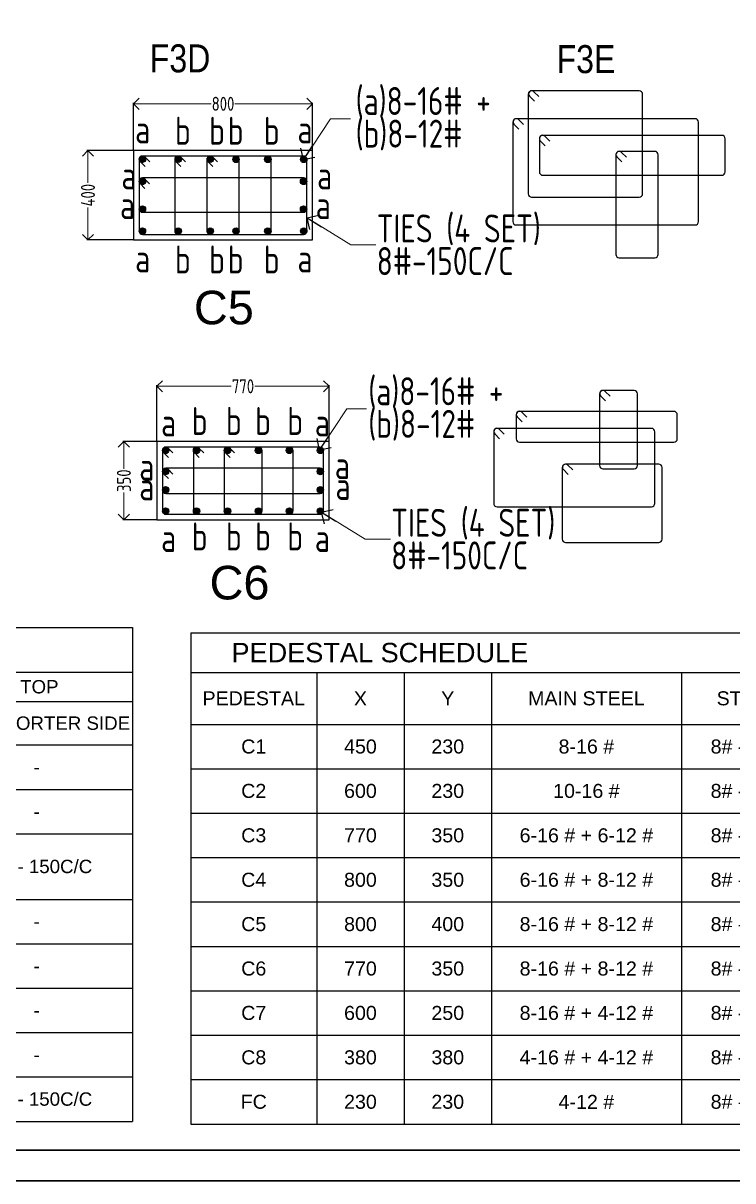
# Model space of a CAD drawing. Header units: inches. Extents: x -605 to 2991212, y -2872845 to 0.
# Drawn here: x 2418787 to 2431473, y -2658104 to -2637408 of the extents above; entities that cross this region are included whole.
import ezdxf

# ---------------------------------------------------------------- set-up
doc = ezdxf.new("R2010")
doc.units = ezdxf.units.IN
doc.header["$LTSCALE"] = 600
doc.header["$MEASUREMENT"] = 0
for name, color, linetype, lineweight in [('PV_TEXT_ROMANS', 7, 'Continuous', 0), ('rDIMension', 1, 'Continuous', 18), ('rRCC 2', 40, 'Continuous', 15), ('rREINF 1', 1, 'Continuous', 25), ('rREINF 2', 4, 'Continuous', 25), ('rSHEET', 2, 'Continuous', 30)]:
    doc.layers.add(name, color=color, linetype=linetype, lineweight=lineweight)
doc.layers.add('see level', color=2, linetype='Continuous')
doc.styles.add('DIM', font='geniso.shx', dxfattribs={"width": 0.85})
doc.styles.add('J.P', font='ARIALN.TTF')
doc.styles.get("Standard").update_dxf_attribs({"font": 'arial.ttf'})
doc.dimstyles.new('ST-150', dxfattribs={"dimscale": 75, "dimtxt": 3, "dimasz": 2, "dimexe": 0.18, "dimexo": 0.0625, "dimgap": 0.2, "dimtad": 0, "dimdec": 0, "dimlfac": 2, "dimzin": 0, "dimdsep": 46, "dimtxsty": 'DIM', "dimblk": 'OPEN90', "dimcen": 0.09, "dimclrd": 256, "dimclrt": 7, "dimadec": 0, "dimazin": 0, "dimtfac": 1, "dimtdec": 0, "dimtofl": 0, "dimtmove": 0, "dimatfit": 3, "dimldrblk": 'OPEN90', "dimfxl": 1, "dimtolj": 1, "dimtzin": 0, "dimlwd": -1, "dimarcsym": 0})
doc.dimstyles.new('ST-25', dxfattribs={"dimscale": 100, "dimtxt": 2.5, "dimasz": 2, "dimexe": 0.18, "dimexo": 0.0625, "dimgap": 0.2, "dimtad": 0, "dimdec": 0, "dimlfac": 0.25, "dimzin": 0, "dimdsep": 46, "dimtxsty": 'DIM', "dimblk": 'OPEN90', "dimcen": 0.09, "dimclrd": 256, "dimclrt": 7, "dimadec": 0, "dimazin": 0, "dimtfac": 1, "dimtdec": 0, "dimtofl": 0, "dimtmove": 0, "dimatfit": 3, "dimldrblk": 'OPEN90', "dimfxl": 1, "dimtolj": 1, "dimtzin": 0, "dimlwd": -1, "dimarcsym": 0})

# ---------------------------------------------------------------- blocks, each defined once
blk = doc.blocks.new('*T1600')
at = {"layer": 'see level', "color": 0, "linetype": 'ByBlock', "lineweight": -2}
for p, q in [((0, 0), (24942, 0)), ((0, 0), (0, -2099)), ((24942, 0), (24942, -8828)), ((0, -798), (24942, -798)), ((2401, -798), (2401, -2099)), ((4165, -798), (4165, -2099)), ((5929, -798), (5929, -2099)), ((7693, -798), (7693, -2099)), ((9457, -798), (9457, -2099)), ((11221, -798), (11221, -8828)), ((18082, -798), (18082, -8828)), ((11221, -1323), (24942, -1323)), ((14651, -1323), (14651, -8828)), ((21512, -1323), (21512, -8828)), ((0, -2099), (24942, -2099)), ((0, -2099), (0, -8828)), ((2401, -2099), (2401, -8828)), ((4165, -2099), (4165, -8828)), ((5929, -2099), (5929, -8828)), ((7693, -2099), (7693, -8828)), ((9457, -2099), (9457, -8828)), ((0, -2893), (24942, -2893)), ((0, -3686), (24942, -3686)), ((0, -4859), (24942, -4859)), ((0, -5653), (24942, -5653)), ((0, -6447), (24942, -6447)), ((0, -7241), (24942, -7241)), ((0, -8034), (24942, -8034)), ((0, -8828), (24942, -8828))]:
    blk.add_line(p, q, dxfattribs=at)
at = {"layer": 'see level', "color": 0, "linetype": 'ByBlock'}
for s, insert, char_height, width, attachment_point in [('     FOUNDATION SCHEDULE', (63, -399), 392.01, 24815.27, 4), ('REINFORCEMENT AT BOTTOM ', (14651, -1060), 239.08, 6733.73, 5), ('REINFORCEMENT AT TOP ', (21512, -1060), 239.08, 6733.73, 5), ('FOOTING', (1201, -1449), 239.1, 2274.94, 5), ('L', (3283, -1449), 239, 1637.66, 5), ('B', (5047, -1449), 239, 1637.66, 5), ('C', (6811, -1449), 239, 1637.66, 5), ('D', (8575, -1449), 239, 1637.66, 5), ('MIX.', (10339, -1449), 239.1, 1637.66, 5), ('// TO LONGER SIDE', (12936, -1711), 239.08, 3303.68, 5), ('// TO SHORTER SIDE', (16367, -1711), 239.08, 3303.68, 5), ('// TO LONGER SIDE', (19797, -1711), 239.08, 3303.68, 5), ('// TO SHORTER SIDE', (23227, -1711), 239.08, 3303.68, 5), ('F1', (1201, -2496), 239.1, 2274.94, 5), ('1600', (3283, -2496), 239.1, 1637.66, 5), ('1800', (5047, -2496), 239.1, 1637.66, 5), ('230', (6811, -2496), 239.1, 1637.66, 5), ('450', (8575, -2496), 239.1, 1637.66, 5), ('M25', (10339, -2496), 239.1, 1637.66, 5), ('10# - 150C/C', (12936, -2496), 239.08, 3303.68, 5), ('10# - 150C/C', (16367, -2496), 239.08, 3303.68, 5), ('-', (19797, -2496), 239, 3303.68, 5), ('-', (23227, -2496), 239, 3303.68, 5), ('F2', (1201, -3290), 239.1, 2274.94, 5), ('1800', (3283, -3290), 239.1, 1637.66, 5), ('2000', (5047, -3290), 239.1, 1637.66, 5), ('230', (6811, -3290), 239.1, 1637.66, 5), ('600', (8575, -3290), 239.1, 1637.66, 5), ('M25', (10339, -3290), 239.1, 1637.66, 5), ('10# - 150C/C', (12936, -3290), 239.08, 3303.68, 5), ('10# - 150C/C', (16367, -3290), 239.08, 3303.68, 5), ('-', (19797, -3290), 239, 3303.68, 5), ('-', (23227, -3290), 239, 3303.68, 5), ('F3A,F3B,F3C,F3D,F3E,F3F', (1201, -4273), 239.08, 2274.94, 5), ('12# - 150C/C', (12936, -4273), 239.08, 3303.68, 5), ('12# - 150C/C', (16367, -4273), 239.08, 3303.68, 5), ('10# - 150C/C', (19797, -4273), 239.08, 3303.68, 5), ('10# - 150C/C', (23227, -4273), 239.08, 3303.68, 5), ('2200', (3283, -4273), 239.1, 1637.66, 5), ('3000', (5047, -4273), 239.1, 1637.66, 5), ('-', (6811, -4273), 239, 1637.66, 5), ('500', (8575, -4273), 239.1, 1637.66, 5), ('M25', (10339, -4273), 239.1, 1637.66, 5), ('F4', (1201, -5256), 239.1, 2274.94, 5), ('2000', (3283, -5256), 239.1, 1637.66, 5), ('2400', (5047, -5256), 239.1, 1637.66, 5), ('230', (6811, -5256), 239.1, 1637.66, 5), ('600', (8575, -5256), 239.1, 1637.66, 5), ('M25', (10339, -5256), 239.1, 1637.66, 5), ('10# - 150C/C', (12936, -5256), 239.08, 3303.68, 5), ('10# - 150C/C', (16367, -5256), 239.08, 3303.68, 5), ('-', (19797, -5256), 239, 3303.68, 5), ('-', (23227, -5256), 239, 3303.68, 5), ('F5', (1201, -6050), 239.1, 2274.94, 5), ('2300', (3283, -6050), 239.1, 1637.66, 5), ('2700', (5047, -6050), 239.1, 1637.66, 5), ('230', (6811, -6050), 239.1, 1637.66, 5), ('750', (8575, -6050), 239.1, 1637.66, 5), ('M25', (10339, -6050), 239.1, 1637.66, 5), ('12# - 150C/C', (12936, -6050), 239.08, 3303.68, 5), ('12# - 150C/C', (16367, -6050), 239.08, 3303.68, 5), ('-', (19797, -6050), 239, 3303.68, 5), ('-', (23227, -6050), 239, 3303.68, 5), ('F6', (1201, -6844), 239.1, 2274.94, 5), ('2100', (3283, -6844), 239.1, 1637.66, 5), ('2500', (5047, -6844), 239.1, 1637.66, 5), ('230', (6811, -6844), 239.1, 1637.66, 5), ('750', (8575, -6844), 239.1, 1637.66, 5), ('M25', (10339, -6844), 239.1, 1637.66, 5), ('12# - 150C/C', (12936, -6844), 239.08, 3303.68, 5), ('12# - 150C/C', (16367, -6844), 239.08, 3303.68, 5), ('-', (19797, -6844), 239, 3303.68, 5), ('-', (23227, -6844), 239, 3303.68, 5), ('F7', (1201, -7638), 239.1, 2274.94, 5), ('1800', (3283, -7638), 239.1, 1637.66, 5), ('1800', (5047, -7638), 239.1, 1637.66, 5), ('230', (6811, -7638), 239.1, 1637.66, 5), ('450', (8575, -7638), 239.1, 1637.66, 5), ('M25', (10339, -7638), 239.1, 1637.66, 5), ('10# - 150C/C', (12936, -7638), 239.08, 3303.68, 5), ('10# - 150C/C', (16367, -7638), 239.08, 3303.68, 5), ('-', (19797, -7638), 239, 3303.68, 5), ('-', (23227, -7638), 239, 3303.68, 5), ('F8', (1201, -8431), 239.1, 2274.94, 5), ('1750', (3283, -8431), 239.1, 1637.66, 5), ('1750', (5047, -8431), 239.1, 1637.66, 5), ('-', (6811, -8431), 239, 1637.66, 5), ('300', (8575, -8431), 239.1, 1637.66, 5), ('M25', (10339, -8431), 239.1, 1637.66, 5), ('12# - 150C/C', (12936, -8431), 239.08, 3303.68, 5), ('12# - 150C/C', (16367, -8431), 239.08, 3303.68, 5), ('10# - 150C/C', (19797, -8431), 239.08, 3303.68, 5), ('10# - 150C/C', (23227, -8431), 239.08, 3303.68, 5)]:
    blk.add_mtext(s, dxfattribs=dict(at, insert=insert, char_height=char_height, width=width, attachment_point=attachment_point))
blk = doc.blocks.new('*T1601')
at = {"layer": 'see level', "color": 0, "linetype": 'ByBlock', "lineweight": -2}
for p, q in [((0, 0), (11805, 0)), ((0, 0), (0, -1634)), ((11805, 0), (11805, -8779)), ((0, -706), (11805, -706)), ((2254, -706), (2254, -1634)), ((3815, -706), (3815, -1634)), ((5376, -706), (5376, -1634)), ((8770, -706), (8770, -1634)), ((0, -1634), (11805, -1634)), ((0, -1634), (0, -8779)), ((2254, -1634), (2254, -8779)), ((3815, -1634), (3815, -8779)), ((5376, -1634), (5376, -8779)), ((8770, -1634), (8770, -8779)), ((0, -2428), (11805, -2428)), ((0, -3222), (11805, -3222)), ((0, -4016), (11805, -4016)), ((0, -4809), (11805, -4809)), ((0, -5603), (11805, -5603)), ((0, -6397), (11805, -6397)), ((0, -7191), (11805, -7191)), ((0, -7985), (11805, -7985)), ((0, -8779), (11805, -8779))]:
    blk.add_line(p, q, dxfattribs=at)
at = {"layer": 'see level', "color": 0, "linetype": 'ByBlock'}
for s, insert, char_height, width, attachment_point in [('     PEDESTAL SCHEDULE', (56, -353), 346.86, 11693.15, 4), ('PEDESTAL', (1127, -1170), 250.9, 2142.16, 5), ('X', (3034, -1170), 251, 1449.05, 5), ('Y', (4595, -1170), 251, 1449.05, 5), ('MAIN STEEL', (7073, -1170), 250.9, 3282.45, 5), ('STIRRUPS', (10287, -1170), 250.9, 2923.19, 5), ('C1', (1127, -2031), 250.9, 2142.16, 5), ('450', (3034, -2031), 250.9, 1449.05, 5), ('230', (4595, -2031), 250.9, 1449.05, 5), ('8-16 #', (7073, -2031), 250.9, 3282.45, 5), ('8# - 150 C/C', (10287, -2031), 250.93, 2923.19, 5), ('8# - 150 C/C', (10287, -2825), 250.93, 2923.19, 5), ('C2', (1127, -2825), 250.9, 2142.16, 5), ('600', (3034, -2825), 250.9, 1449.05, 5), ('230', (4595, -2825), 250.9, 1449.05, 5), ('10-16 #', (7073, -2825), 250.9, 3282.45, 5), ('C3', (1127, -3619), 250.9, 2142.16, 5), ('770', (3034, -3619), 250.9, 1449.05, 5), ('350', (4595, -3619), 250.9, 1449.05, 5), ('6-16 # + 6-12 #', (7073, -3619), 250.93, 3282.45, 5), ('8# - 150 C/C', (10287, -3619), 250.93, 2923.19, 5), ('C4', (1127, -4413), 250.9, 2142.16, 5), ('800', (3034, -4413), 250.9, 1449.05, 5), ('350', (4595, -4413), 250.9, 1449.05, 5), ('6-16 # + 8-12 #', (7073, -4413), 250.93, 3282.45, 5), ('8# - 150 C/C', (10287, -4413), 250.93, 2923.19, 5), ('C5', (1127, -5206), 250.9, 2142.16, 5), ('800', (3034, -5206), 250.9, 1449.05, 5), ('400', (4595, -5206), 250.9, 1449.05, 5), ('8-16 # + 8-12 #', (7073, -5206), 250.93, 3282.45, 5), ('8# - 150 C/C', (10287, -5206), 250.93, 2923.19, 5), ('C6', (1127, -6000), 250.9, 2142.16, 5), ('770', (3034, -6000), 250.9, 1449.05, 5), ('350', (4595, -6000), 250.9, 1449.05, 5), ('8-16 # + 8-12 #', (7073, -6000), 250.93, 3282.45, 5), ('8# - 150 C/C', (10287, -6000), 250.93, 2923.19, 5), ('C7', (1127, -6794), 250.9, 2142.16, 5), ('600', (3034, -6794), 250.9, 1449.05, 5), ('250', (4595, -6794), 250.9, 1449.05, 5), ('8-16 # + 4-12 #', (7073, -6794), 250.93, 3282.45, 5), ('8# - 150 C/C', (10287, -6794), 250.93, 2923.19, 5), ('8# - 150 C/C', (10287, -7588), 250.93, 2923.19, 5), ('C8', (1127, -7588), 250.9, 2142.16, 5), ('380', (3034, -7588), 250.9, 1449.05, 5), ('380', (4595, -7588), 250.9, 1449.05, 5), ('{\\fArial|b0|i0|c0|p34;4-16 # + 4-12 #}', (7073, -7588), 250.93, 3282.45, 5), ('FC', (1127, -8382), 250.9, 2142.16, 5), ('230', (3034, -8382), 250.9, 1449.05, 5), ('230', (4595, -8382), 250.9, 1449.05, 5), ('4-12 #', (7073, -8382), 250.9, 3282.45, 5), ('8# - 150 C/C', (10287, -8382), 250.93, 2923.19, 5)]:
    blk.add_mtext(s, dxfattribs=dict(at, insert=insert, char_height=char_height, width=width, attachment_point=attachment_point))
blk = doc.blocks.new('_Open90')
at = {"color": 0, "linetype": 'ByBlock', "lineweight": -2}
for p, q in [((0, 0), (-1, 0)), ((-0.5, 0.5), (0, 0)), ((0, 0), (-0.5, -0.5))]:
    blk.add_line(p, q, dxfattribs=at)
blk = doc.blocks.new('*D1502')
at = {"layer": 'Defpoints', "color": 0, "linetype": 'ByBlock'}
for p in [(2421177, -2643900), (2421177, -2644888), (2424257, -2644888)]:
    blk.add_point(p, dxfattribs=at)
at = {"layer": 'rDIMension', "color": 0, "lineweight": -2}
for p, q in [((2421177, -2644882), (2421177, -2643882)), ((2424257, -2644882), (2424257, -2643882))]:
    blk.add_line(p, q, dxfattribs=at)
at = {"layer": 'rDIMension'}
for p, q in [((2421377, -2643900), (2422505, -2643900)), ((2424057, -2643900), (2422928, -2643900))]:
    blk.add_line(p, q, dxfattribs=at)
at = {"layer": 'rDIMension', "linetype": 'ByBlock', "xscale": 200, "yscale": 200, "zscale": 200, "rotation": 180}
blk.add_blockref('_Open90', (2421177, -2643900), dxfattribs=at)
at = {"layer": 'rDIMension', "linetype": 'ByBlock', "xscale": 200, "yscale": 200, "zscale": 200}
blk.add_blockref('_Open90', (2424257, -2643900), dxfattribs=at)
at = {"layer": 'rDIMension', "color": 7, "linetype": 'ByBlock', "insert": (2422717, -2643900), "char_height": 250, "attachment_point": 5, "style": 'DIM'}
blk.add_mtext('\\A1;770', dxfattribs=at)
blk = doc.blocks.new('*D1503')
at = {"layer": 'Defpoints', "color": 0, "linetype": 'ByBlock'}
for p in [(2421177, -2644888), (2420588, -2646288), (2421177, -2646288)]:
    blk.add_point(p, dxfattribs=at)
at = {"layer": 'rDIMension', "color": 0, "lineweight": -2}
for p, q in [((2421170, -2644888), (2420570, -2644888)), ((2421170, -2646288), (2420570, -2646288))]:
    blk.add_line(p, q, dxfattribs=at)
at = {"layer": 'rDIMension'}
for p, q in [((2420588, -2645088), (2420588, -2645377)), ((2420588, -2646088), (2420588, -2645799))]:
    blk.add_line(p, q, dxfattribs=at)
at = {"layer": 'rDIMension', "linetype": 'ByBlock', "xscale": 200, "yscale": 200, "zscale": 200}
for p, rotation in [((2420588, -2644888), 90), ((2420588, -2646288), 270)]:
    blk.add_blockref('_Open90', p, dxfattribs=dict(at, rotation=rotation))
at = {"layer": 'rDIMension', "color": 7, "linetype": 'ByBlock', "insert": (2420588, -2645588), "char_height": 250, "attachment_point": 5, "rotation": 90, "style": 'DIM'}
blk.add_mtext('\\A1;350', dxfattribs=at)
blk = doc.blocks.new('*D1504')
at = {"layer": 'Defpoints', "color": 0, "linetype": 'ByBlock'}
for p in [(2420760, -2638850), (2420760, -2639684), (2423960, -2639684)]:
    blk.add_point(p, dxfattribs=at)
at = {"layer": 'rDIMension', "color": 0, "lineweight": -2}
for p, q in [((2420760, -2639678), (2420760, -2638832)), ((2423960, -2639678), (2423960, -2638832))]:
    blk.add_line(p, q, dxfattribs=at)
at = {"layer": 'rDIMension'}
for p, q in [((2420960, -2638850), (2422148, -2638850)), ((2423760, -2638850), (2422571, -2638850))]:
    blk.add_line(p, q, dxfattribs=at)
at = {"layer": 'rDIMension', "linetype": 'ByBlock', "xscale": 200, "yscale": 200, "zscale": 200, "rotation": 180}
blk.add_blockref('_Open90', (2420760, -2638850), dxfattribs=at)
at = {"layer": 'rDIMension', "linetype": 'ByBlock', "xscale": 200, "yscale": 200, "zscale": 200}
blk.add_blockref('_Open90', (2423960, -2638850), dxfattribs=at)
at = {"layer": 'rDIMension', "color": 7, "linetype": 'ByBlock', "insert": (2422360, -2638850), "char_height": 250, "attachment_point": 5, "style": 'DIM'}
blk.add_mtext('\\A1;800', dxfattribs=at)
blk = doc.blocks.new('*D1505')
at = {"layer": 'Defpoints', "color": 0, "linetype": 'ByBlock'}
for p in [(2420760, -2639684), (2419946, -2641284), (2420760, -2641284)]:
    blk.add_point(p, dxfattribs=at)
at = {"layer": 'rDIMension', "color": 0, "lineweight": -2}
for p, q in [((2420753, -2639684), (2419928, -2639684)), ((2420753, -2641284), (2419928, -2641284))]:
    blk.add_line(p, q, dxfattribs=at)
at = {"layer": 'rDIMension'}
for p, q in [((2419946, -2639884), (2419946, -2640262)), ((2419946, -2641084), (2419946, -2640706))]:
    blk.add_line(p, q, dxfattribs=at)
at = {"layer": 'rDIMension', "linetype": 'ByBlock', "xscale": 200, "yscale": 200, "zscale": 200}
for p, rotation in [((2419946, -2639684), 90), ((2419946, -2641284), 270)]:
    blk.add_blockref('_Open90', p, dxfattribs=dict(at, rotation=rotation))
at = {"layer": 'rDIMension', "color": 7, "linetype": 'ByBlock', "insert": (2419946, -2640484), "char_height": 250, "attachment_point": 5, "rotation": 90, "style": 'DIM'}
blk.add_mtext('\\A1;400', dxfattribs=at)

msp = doc.modelspace()

# ---------------------------------------------------------------- hatches: boundary and pattern name
at = {"layer": 'rREINF 2'}
h = msp.add_hatch(color=256, dxfattribs=at)
h.dxf.hatch_style = 1
h.paths.add_polyline_path([(2420976.6, -2639842.7, 1), (2420861.3, -2639842.7, 1)])
h = msp.add_hatch(color=256, dxfattribs=at)
h.dxf.hatch_style = 1
h.paths.add_polyline_path([(2421617.2, -2639842.9, 1), (2421501.9, -2639842.9, 1)])
h = msp.add_hatch(color=256, dxfattribs=at)
h.dxf.hatch_style = 1
h.paths.add_polyline_path([(2422190.1, -2639843.2, 1), (2422074.8, -2639843.2, 1)])
h = msp.add_hatch(color=256, dxfattribs=at)
h.dxf.hatch_style = 1
h.paths.add_polyline_path([(2422649.6, -2639843.4, 1), (2422534.3, -2639843.4, 1)])
h = msp.add_hatch(color=256, dxfattribs=at)
h.dxf.hatch_style = 1
h.paths.add_polyline_path([(2423219.1, -2639843.7, 1), (2423103.8, -2639843.7, 1)])
h = msp.add_hatch(color=256, dxfattribs=at)
h.dxf.hatch_style = 1
h.paths.add_polyline_path([(2423859.7, -2639843.9, 1), (2423744.4, -2639843.9, 1)])
h = msp.add_hatch(color=256, dxfattribs=at)
h.dxf.hatch_style = 1
h.paths.add_polyline_path([(2420976.6, -2640236.8, 1), (2420861.3, -2640236.8, 1)])
h = msp.add_hatch(color=256, dxfattribs=at)
h.dxf.hatch_style = 1
h.paths.add_polyline_path([(2423742.9, -2640236.8, -1), (2423858.2, -2640236.8, -1)])
h = msp.add_hatch(color=256, dxfattribs=at)
h.dxf.hatch_style = 1
h.paths.add_polyline_path([(2420976.6, -2640731, 1), (2420861.3, -2640731, 1)])
h = msp.add_hatch(color=256, dxfattribs=at)
h.dxf.hatch_style = 1
h.paths.add_polyline_path([(2423742.9, -2640731, -1), (2423858.2, -2640731, -1)])
h = msp.add_hatch(color=256, dxfattribs=at)
h.dxf.hatch_style = 1
h.paths.add_polyline_path([(2420976.6, -2641125.1, -1), (2420861.3, -2641125.1, -1)])
h = msp.add_hatch(color=256, dxfattribs=at)
h.dxf.hatch_style = 1
h.paths.add_polyline_path([(2421617.2, -2641124.9, -1), (2421501.9, -2641124.9, -1)])
h = msp.add_hatch(color=256, dxfattribs=at)
h.dxf.hatch_style = 1
h.paths.add_polyline_path([(2422190.1, -2641124.6, -1), (2422074.8, -2641124.6, -1)])
h = msp.add_hatch(color=256, dxfattribs=at)
h.dxf.hatch_style = 1
h.paths.add_polyline_path([(2422649.6, -2641124.4, -1), (2422534.3, -2641124.4, -1)])
h = msp.add_hatch(color=256, dxfattribs=at)
h.dxf.hatch_style = 1
h.paths.add_polyline_path([(2423219.1, -2641124.1, -1), (2423103.8, -2641124.1, -1)])
h = msp.add_hatch(color=256, dxfattribs=at)
h.dxf.hatch_style = 1
h.paths.add_polyline_path([(2423859.7, -2641123.9, -1), (2423744.4, -2641123.9, -1)])
h = msp.add_hatch(color=256, dxfattribs=at)
h.dxf.hatch_style = 1
h.paths.add_polyline_path([(2421392, -2645045.6, 1), (2421276.7, -2645045.6, 1)])
h = msp.add_hatch(color=256, dxfattribs=at)
h.dxf.hatch_style = 1
h.paths.add_polyline_path([(2421945, -2645045.6, 1), (2421829.7, -2645045.6, 1)])
h = msp.add_hatch(color=256, dxfattribs=at)
h.dxf.hatch_style = 1
h.paths.add_polyline_path([(2422497.9, -2645045.6, 1), (2422382.6, -2645045.6, 1)])
h = msp.add_hatch(color=256, dxfattribs=at)
h.dxf.hatch_style = 1
h.paths.add_polyline_path([(2423050.9, -2645045.6, 1), (2422935.5, -2645045.6, 1)])
h = msp.add_hatch(color=256, dxfattribs=at)
h.dxf.hatch_style = 1
h.paths.add_polyline_path([(2423603.8, -2645045.6, 1), (2423488.5, -2645045.6, 1)])
h = msp.add_hatch(color=256, dxfattribs=at)
h.dxf.hatch_style = 1
h.paths.add_polyline_path([(2424041.4, -2645045.6, -1), (2424156.7, -2645045.6, -1)])
h = msp.add_hatch(color=256, dxfattribs=at)
h.dxf.hatch_style = 1
h.paths.add_polyline_path([(2421392, -2645423.8, 1), (2421276.7, -2645423.8, 1)])
h = msp.add_hatch(color=256, dxfattribs=at)
h.dxf.hatch_style = 1
h.paths.add_polyline_path([(2424041.4, -2645423.8, -1), (2424156.7, -2645423.8, -1)])
h = msp.add_hatch(color=256, dxfattribs=at)
h.dxf.hatch_style = 1
h.paths.add_polyline_path([(2421392, -2645752, 1), (2421276.7, -2645752, 1)])
h = msp.add_hatch(color=256, dxfattribs=at)
h.dxf.hatch_style = 1
h.paths.add_polyline_path([(2424041.4, -2645752, -1), (2424156.7, -2645752, -1)])
h = msp.add_hatch(color=256, dxfattribs=at)
h.dxf.hatch_style = 1
h.paths.add_polyline_path([(2421392, -2646130.2, 1), (2421276.7, -2646130.2, 1)])
h = msp.add_hatch(color=256, dxfattribs=at)
h.dxf.hatch_style = 1
h.paths.add_polyline_path([(2421945, -2646130.2, -1), (2421829.7, -2646130.2, -1)])
h = msp.add_hatch(color=256, dxfattribs=at)
h.dxf.hatch_style = 1
h.paths.add_polyline_path([(2422497.9, -2646130.2, -1), (2422382.6, -2646130.2, -1)])
h = msp.add_hatch(color=256, dxfattribs=at)
h.dxf.hatch_style = 1
h.paths.add_polyline_path([(2423050.9, -2646130.2, -1), (2422935.5, -2646130.2, -1)])
h = msp.add_hatch(color=256, dxfattribs=at)
h.dxf.hatch_style = 1
h.paths.add_polyline_path([(2423603.8, -2646130.2, -1), (2423488.5, -2646130.2, -1)])
h = msp.add_hatch(color=256, dxfattribs=at)
h.dxf.hatch_style = 1
h.paths.add_polyline_path([(2424041.4, -2646130.2, -1), (2424156.7, -2646130.2, -1)])

# ---------------------------------------------------------------- linework, layer by layer
at = {"color": 6, "linetype": 'ByBlock'}
for points in [[(2423959.7, -2641283.9), (2423959.7, -2639683.9), (2420759.7, -2639683.9), (2420759.7, -2641283.9)], [(2424256.7, -2646287.9), (2424256.7, -2644887.9), (2421176.7, -2644887.9), (2421176.7, -2646287.9)]]:
    msp.add_lwpolyline(points, close=True, dxfattribs=at)
at = {"layer": 'rREINF 1'}
for points in [[(2429859.6, -2640458.2), (2429859.6, -2638678.2, 0.4142136), (2429799.6, -2638618.2), (2427875.9, -2638618.2, 0.4142136), (2427815.9, -2638678.2), (2427815.9, -2640458.2, 0.4142136), (2427875.9, -2640518.2), (2429799.6, -2640518.2, 0.4142136)], [(2430860.1, -2640956.6), (2430860.1, -2639176.6, 0.4142136), (2430800.1, -2639116.6), (2427600.1, -2639116.6, 0.4142136), (2427540.1, -2639176.6), (2427540.1, -2640956.6, 0.4142136), (2427600.1, -2641016.6), (2430800.1, -2641016.6, 0.4142136)], [(2431334.2, -2640067.9), (2431334.2, -2639473.9, 0.4142136), (2431274.2, -2639413.9), (2428074.2, -2639413.9, 0.4142136), (2428014.2, -2639473.9), (2428014.2, -2640067.9, 0.4142136), (2428074.2, -2640127.9), (2431274.2, -2640127.9, 0.4142136)], [(2430137.1, -2641541.2), (2430137.1, -2639761.2, 0.4142136), (2430077.1, -2639701.2), (2429439.7, -2639701.2, 0.4142136), (2429379.7, -2639761.2), (2429379.7, -2641541.2, 0.4142136), (2429439.7, -2641601.2), (2430077.1, -2641601.2, 0.4142136)], [(2423859.7, -2641123.9), (2423859.7, -2639843.9, 0.4142136), (2423799.7, -2639783.9), (2420919.7, -2639783.9, 0.4142136), (2420859.7, -2639843.9), (2420859.7, -2641123.9, 0.4142136), (2420919.7, -2641183.9), (2423799.7, -2641183.9, 0.4142136)], [(2423221.5, -2641125.3), (2423221.5, -2639845.3, 0.4142136), (2423161.5, -2639785.3), (2421557.7, -2639785.3, 0.4142136), (2421497.7, -2639845.3), (2421497.7, -2641125.3, 0.4142136), (2421557.7, -2641185.3), (2423161.5, -2641185.3, 0.4142136)], [(2422646.7, -2641123.9), (2422646.7, -2639843.9, 0.4142136), (2422586.7, -2639783.9), (2422130.3, -2639783.9, 0.4142136), (2422070.3, -2639843.9), (2422070.3, -2641123.9, 0.4142136), (2422130.3, -2641183.9), (2422586.7, -2641183.9, 0.4142136)], [(2423860, -2640729.4), (2423860, -2640235.4, 0.4142136), (2423800, -2640175.4), (2420920, -2640175.4, 0.4142136), (2420860, -2640235.4), (2420860, -2640729.4, 0.4142136), (2420920, -2640789.4), (2423800, -2640789.4, 0.4142136)], [(2429769.9, -2645315.2), (2429769.9, -2644035.2, 0.4142136), (2429709.9, -2643975.2), (2429151, -2643975.2, 0.4142136), (2429091, -2644035.2), (2429091, -2645315.2, 0.4142136), (2429151, -2645375.2), (2429709.9, -2645375.2, 0.4142136)], [(2430480.1, -2644838), (2430480.1, -2644408.3, 0.4142136), (2430420.1, -2644348.3), (2427660.1, -2644348.3, 0.4142136), (2427600.1, -2644408.3), (2427600.1, -2644838, 0.4142136), (2427660.1, -2644898), (2430420.1, -2644898, 0.4142136)], [(2430077.7, -2645992.9), (2430077.7, -2644712.9, 0.4142136), (2430017.7, -2644652.9), (2427257.7, -2644652.9, 0.4142136), (2427197.7, -2644712.9), (2427197.7, -2645992.9, 0.4142136), (2427257.7, -2646052.9), (2430017.7, -2646052.9, 0.4142136)], [(2424156.7, -2646127.9), (2424156.7, -2645047.9, 0.4142136), (2424096.7, -2644987.9), (2421336.7, -2644987.9, 0.4142136), (2421276.7, -2645047.9), (2421276.7, -2646127.9, 0.4142136), (2421336.7, -2646187.9), (2424096.7, -2646187.9, 0.4142136)], [(2423611.8, -2646127.9), (2423611.8, -2645047.9, 0.4142136), (2423551.8, -2644987.9), (2421889.4, -2644987.9, 0.4142136), (2421829.4, -2645047.9), (2421829.4, -2646127.9, 0.4142136), (2421889.4, -2646187.9), (2423551.8, -2646187.9, 0.4142136)], [(2423058.7, -2646127.9), (2423058.7, -2645047.9, 0.4142136), (2422998.7, -2644987.9), (2422439.8, -2644987.9, 0.4142136), (2422379.8, -2645047.9), (2422379.8, -2646127.9, 0.4142136), (2422439.8, -2646187.9), (2422998.7, -2646187.9, 0.4142136)], [(2430206.8, -2646632.4), (2430206.8, -2645352.4, 0.4142136), (2430146.8, -2645292.4), (2428484.4, -2645292.4, 0.4142136), (2428424.4, -2645352.4), (2428424.4, -2646632.4, 0.4142136), (2428484.4, -2646692.4), (2430146.8, -2646692.4, 0.4142136)], [(2424156.7, -2645755.4), (2424156.7, -2645425.6, 0.4142136), (2424096.7, -2645365.6), (2421336.7, -2645365.6, 0.4142136), (2421276.7, -2645425.6), (2421276.7, -2645755.4, 0.4142136), (2421336.7, -2645815.4), (2424096.7, -2645815.4, 0.4142136)]]:
    msp.add_lwpolyline(points, format="xyb", close=True, dxfattribs=at)
for points in [[(2428006.5, -2638721.9), (2427918.4, -2638633.8, 1), (2427836.9, -2638715.3), (2427925, -2638803.4)], [(2427729.8, -2639221.6), (2427641.6, -2639133.5, 1), (2427560.1, -2639215), (2427648.2, -2639303.2)], [(2428200.7, -2639518.9), (2428112.6, -2639430.7, 1), (2428031, -2639512.3), (2428119.2, -2639600.4)], [(2429569.4, -2639806.2), (2429481.2, -2639718.1, 1), (2429399.7, -2639799.7), (2429487.8, -2639887.8)], [(2421049.4, -2639888.9), (2420961.3, -2639800.8, 1), (2420879.8, -2639882.3), (2420967.9, -2639970.4)], [(2421688.4, -2639889), (2421600.3, -2639800.9, 1), (2421518.7, -2639882.4), (2421606.8, -2639970.5)], [(2422260, -2639888.9), (2422171.9, -2639800.8, 1), (2422090.4, -2639882.3), (2422178.5, -2639970.4)], [(2421046.6, -2640280.4), (2420958.5, -2640192.3, 1), (2420876.9, -2640273.8), (2420965, -2640361.9)], [(2429279.1, -2644079.1), (2429191, -2643991, 1), (2429109.5, -2644072.5), (2429197.6, -2644160.7)], [(2427788.2, -2644452.1), (2427700.1, -2644364, 1), (2427618.6, -2644445.6), (2427706.7, -2644533.7)], [(2427385.9, -2644756.8), (2427297.8, -2644668.6, 1), (2427216.2, -2644750.2), (2427304.3, -2644838.3)], [(2421464.9, -2645091.8), (2421376.8, -2645003.6, 1), (2421295.2, -2645085.2), (2421383.3, -2645173.3)], [(2422017.5, -2645091.8), (2421929.4, -2645003.6, 1), (2421847.9, -2645085.2), (2421936, -2645173.3)], [(2422568, -2645091.8), (2422479.8, -2645003.6, 1), (2422398.3, -2645085.2), (2422486.4, -2645173.3)], [(2428612.5, -2645396.3), (2428524.4, -2645308.1, 1), (2428442.8, -2645389.7), (2428531, -2645477.8)], [(2421464.9, -2645469.5), (2421376.8, -2645381.4, 1), (2421295.2, -2645462.9), (2421383.3, -2645551)]]:
    msp.add_lwpolyline(points, format="xyb", dxfattribs=at)
at = {"layer": 'rREINF 2'}
for centre in [(2420918.9, -2639842.7), (2421559.6, -2639842.9), (2422132.4, -2639843.2), (2422592, -2639843.4), (2423161.4, -2639843.7), (2423802.1, -2639843.9), (2420918.9, -2640236.8), (2423800.5, -2640236.8), (2420918.9, -2640731), (2423800.5, -2640731), (2420918.9, -2641125.1), (2421559.6, -2641124.9), (2422132.4, -2641124.6), (2422592, -2641124.4), (2423161.4, -2641124.1), (2423802.1, -2641123.9), (2421334.4, -2645045.6), (2421887.3, -2645045.6), (2422440.3, -2645045.6), (2422993.2, -2645045.6), (2423546.1, -2645045.6), (2424099.1, -2645045.6), (2421334.4, -2645423.8), (2424099.1, -2645423.8), (2421334.4, -2645752), (2424099.1, -2645752), (2421334.4, -2646130.2), (2421887.3, -2646130.2), (2422440.3, -2646130.2), (2422993.2, -2646130.2), (2423546.1, -2646130.2), (2424099.1, -2646130.2)]:
    msp.add_circle(centre, 57.7, dxfattribs=at)
at = {"layer": 'rSHEET'}
msp.add_lwpolyline([(2394707.3, -2658104.1), (2452564.7, -2658104.1), (2452564.7, -2617194.8), (2394707.3, -2617194.8)], close=True, dxfattribs=at)
msp.add_lwpolyline([(2395671.6, -2657554.1), (2451600.4, -2657554.1, 0.4142136), (2452013.7, -2657140.8), (2452013.7, -2618158, 0.4142136), (2451600.4, -2617744.8), (2395671.6, -2617744.8, 0.4142136), (2395258.4, -2618158), (2395258.4, -2657140.8, 0.4142136)], format="xyb", close=True, dxfattribs=at)

# ---------------------------------------------------------------- block references
for name, p in [('*T1600', (2395802.2, -2648212.6)), ('*T1601', (2421782, -2648310))]:
    msp.add_blockref(name, p)

# ---------------------------------------------------------------- texts
at = {"layer": 'rDIMension', "color": 7, "char_height": 500, "width": 2863.587, "attachment_point": 4, "line_spacing_factor": 0.7, "style": 'DIM'}
for insert in [(2424730, -2639116.9), (2424956.3, -2644305)]:
    msp.add_mtext('\\A1;(a)8-16# +\\P(b)8-12# ', dxfattribs=dict(at, insert=insert))
at = {"layer": 'rDIMension', "color": 7, "char_height": 500, "attachment_point": 4, "line_spacing_factor": 0.7, "style": 'DIM'}
for s, insert in [('\\A1;b', (2421501.2, -2639333.3)), ('\\A1;b', (2422112.4, -2639333.3)), ('\\A1;b', (2422445.4, -2639333.3)), ('\\A1;b', (2423089.6, -2639333.3)), ('\\A1;a', (2420788.8, -2639307.1)), ('\\A1;a', (2423689.7, -2639307.1)), ('\\A1;a', (2420542.1, -2640129.5)), ('\\A1;a', (2424041, -2640129.5)), ('\\A1;a', (2420518.4, -2640661.3)), ('\\A1;a', (2424017.3, -2640661.3)), ('\\A1;TIES (4 SET)\\P8#-150C/C', (2425107.1, -2641370.6)), ('\\A1;a', (2420788.8, -2641614.8)), ('\\A1;b', (2421501.2, -2641634.5)), ('\\A1;b', (2422112.4, -2641634.5)), ('\\A1;b', (2422445.4, -2641634.5)), ('\\A1;b', (2423089.6, -2641634.5)), ('\\A1;a', (2423689.7, -2641614.8)), ('\\A1;b', (2421801.1, -2644520.7)), ('\\A1;b', (2422412.3, -2644520.7)), ('\\A1;b', (2422933.8, -2644520.7)), ('\\A1;b', (2423509.5, -2644520.7)), ('\\A1;a', (2421252.8, -2644546.9)), ('\\A1;a', (2424001.4, -2644546.9)), ('\\A1;a', (2420862.5, -2645335.2)), ('\\A1;a', (2424358.4, -2645309.8)), ('\\A1;a', (2420862.5, -2645688.5)), ('\\A1;a', (2424369.2, -2645680.4)), ('\\A1;TIES (4 SET)\\P8#-150C/C', (2425365.7, -2646632.4)), ('\\A1;b', (2421801.1, -2646585.4)), ('\\A1;b', (2422412.3, -2646585.4)), ('\\A1;b', (2422933.8, -2646585.4)), ('\\A1;b', (2423509.5, -2646585.4)), ('\\A1;a', (2421252.8, -2646611.6)), ('\\A1;a', (2424001.4, -2646611.6))]:
    msp.add_mtext(s, dxfattribs=dict(at, insert=insert))
at = {"layer": 'rRCC 2'}
for s, p in [('C5', (2421839.6, -2642792.4)), ('C6', (2422119.3, -2647710.2))]:
    msp.add_text(s, height=600, dxfattribs=at).set_placement(p)

# ---------------------------------------------------------------- dimensions: what is measured, and where the dimension line sits
at = {"layer": 'rDIMension'}
for base, p1, p2, picture, middle in [((2420759.7, -2638850.4), (2423959.7, -2639683.9), (2420759.7, -2639683.9), '*D1504', (2422359.7, -2638850.4)), ((2421176.7, -2643900.1), (2424256.7, -2644887.9), (2421176.7, -2644887.9), '*D1502', (2422716.7, -2643900.1))]:
    dim = msp.add_linear_dim(base=base, p1=p1, p2=p2, dimstyle='ST-25', dxfattribs=at)
    dim.commit()
    dim.dimension.update_dxf_attribs({"geometry": picture, "text_midpoint": middle})
for base, p1, p2, picture, middle in [((2419946, -2641283.9), (2420759.7, -2639683.9), (2420759.7, -2641283.9), '*D1505', (2419946, -2640483.9)), ((2420587.5, -2646287.9), (2421176.7, -2644887.9), (2421176.7, -2646287.9), '*D1503', (2420587.5, -2645587.9))]:
    dim = msp.add_linear_dim(base=base, p1=p1, p2=p2, angle=90, dimstyle='ST-25', dxfattribs=at)
    dim.commit()
    dim.dimension.update_dxf_attribs({"geometry": picture, "text_midpoint": middle})

# ---------------------------------------------------------------- leaders
at = {"layer": 'rRCC 2', "annotation_type": 0, "has_hookline": 1, "hookline_direction": 0}
for points in [[(2423795.5, -2639853.6), (2424280.8, -2639116.9), (2424636.3, -2639116.9)], [(2424085.5, -2645041.7), (2424570.8, -2644305), (2424926.3, -2644305)]]:
    msp.add_leader(points, dimstyle='ST-150', override={"dimasz": 4}, dxfattribs=at)
at = {"layer": 'rRCC 2', "annotation_type": 0, "has_hookline": 1, "hookline_direction": 0, "text_width": 2974.8}
for points in [[(2423863.6, -2640891.3), (2424645, -2641370.6), (2425092.1, -2641370.6)], [(2424122.2, -2646153.1), (2424903.6, -2646632.4), (2425350.7, -2646632.4)]]:
    msp.add_leader(points, dimstyle='ST-150', override={"dimasz": 4}, dxfattribs=at)

# ---------------------------------------------------------------- next in the draw order: texts
at = {"layer": 'PV_TEXT_ROMANS', "char_height": 500, "width": 1863.784, "attachment_point": 1, "style": 'J.P', "bg_fill": 2}
for s, insert in [('\\pxqc;F3D', (2420660.4, -2637787.7)), ('\\pxqc;F3E', (2427915.2, -2637801.5))]:
    msp.add_mtext(s, dxfattribs=dict(at, insert=insert))

doc.saveas('drawing.dxf')
